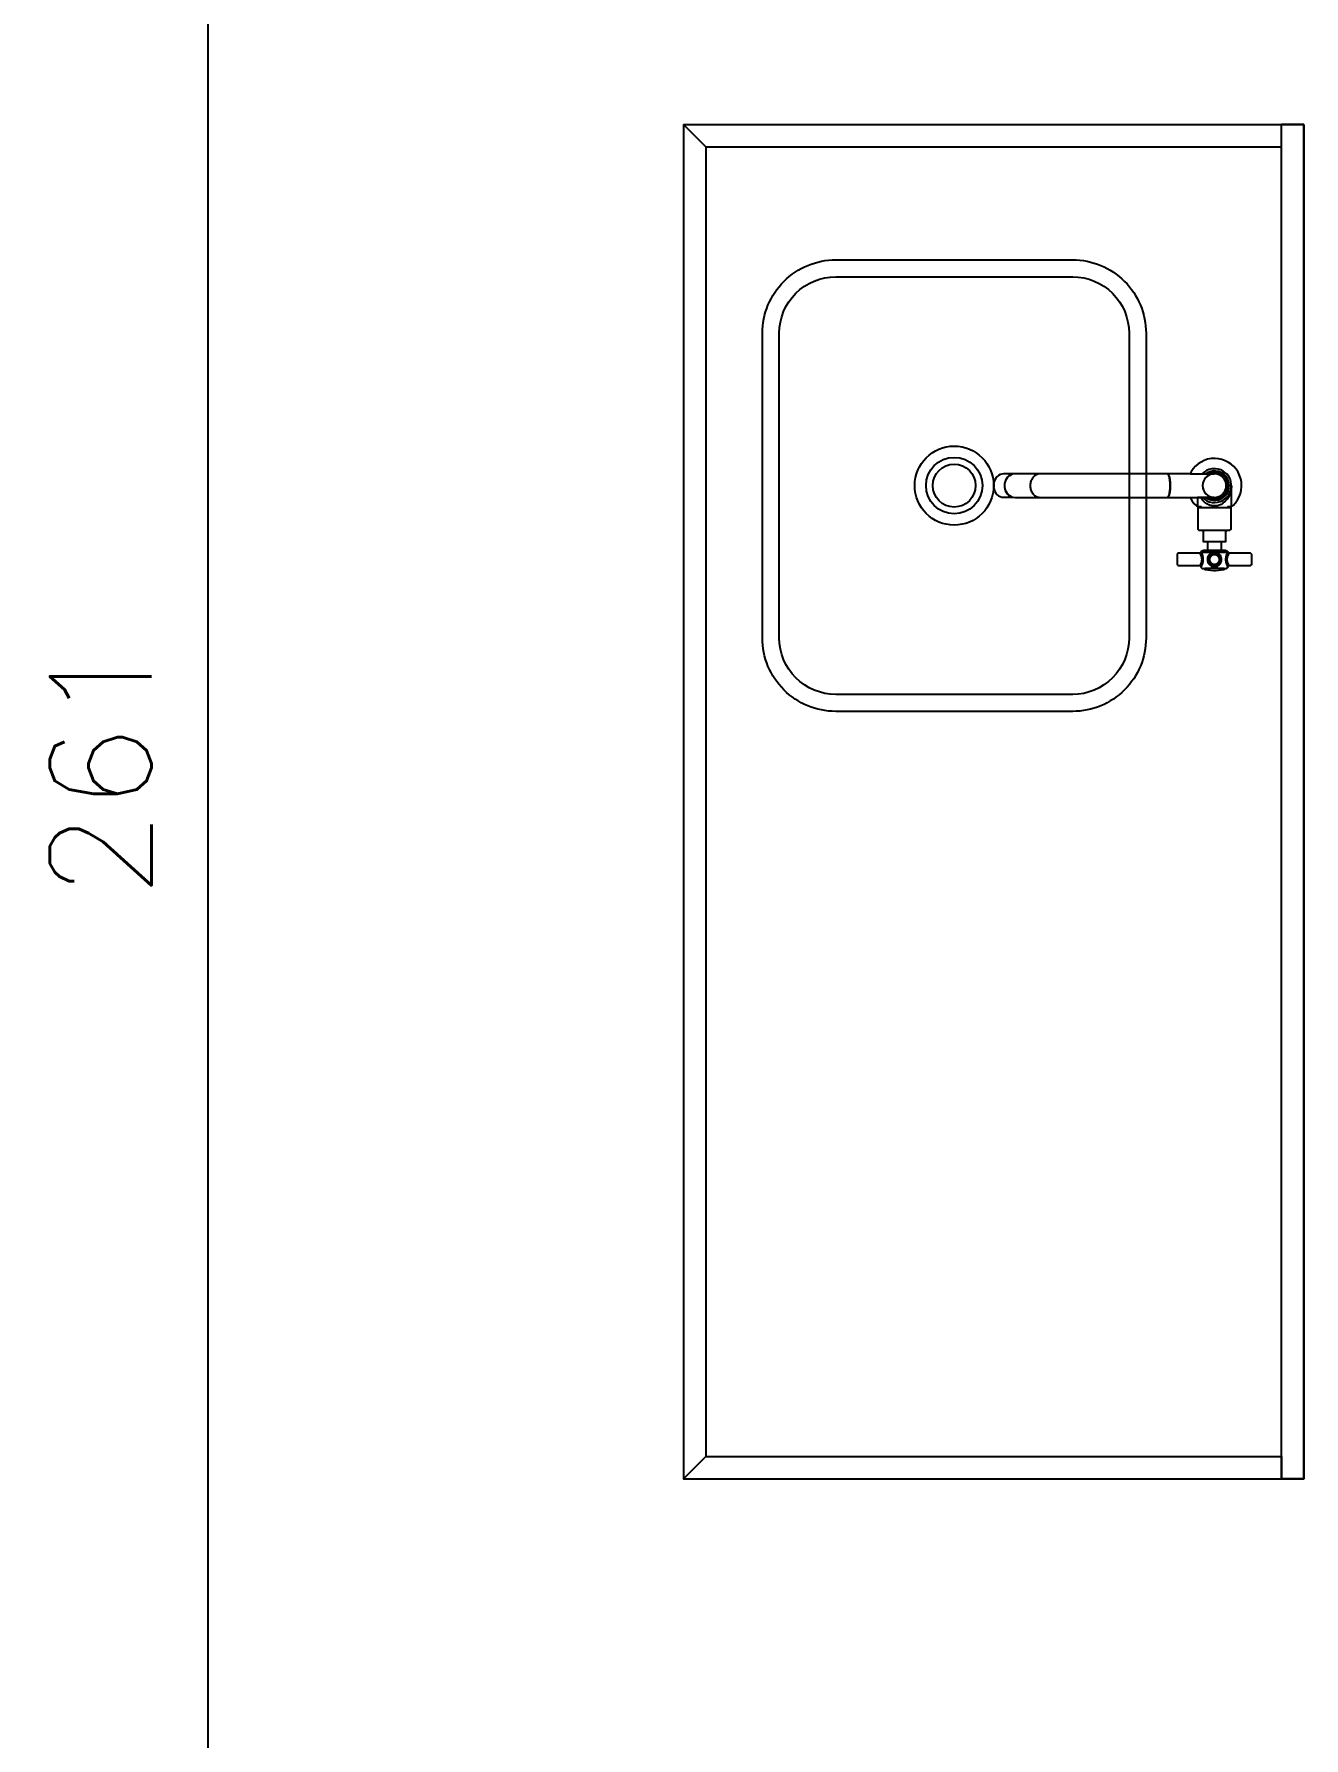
# Model space of a CAD drawing. Extents: x -14651 to 3487, y -4567 to -809.
# Drawn here: x 739.5 to 852, y -1895 to -1744.1 of the extents above; entities that cross this region are included whole.
import ezdxf

# ---------------------------------------------------------------- set-up
doc = ezdxf.new("R2010")
doc.units = 0
doc.header["$LTSCALE"] = 25
for name, color, linetype in [('ALVENARIA NÃO ESTRUTURAL', 242, 'Continuous'), ('COTA', 1, 'Continuous'), ('PROJ', 252, 'Continuous')]:
    doc.layers.add(name, color=color, linetype=linetype)
doc.styles.add('COTA', font='romans.shx')
doc.dimstyles.new('forma', dxfattribs={"dimscale": 5, "dimtxt": 1.8, "dimasz": 0.8, "dimexe": 2, "dimexo": 1, "dimgap": 1, "dimtad": 1, "dimdec": 1, "dimzin": 9, "dimtxsty": 'COTA', "dimblk1": 'DOT', "dimblk2": 'DOT', "dimsah": 1, "dimcen": 0, "dimdle": 1, "dimclrd": 256, "dimclre": 256, "dimclrt": 2, "dimadec": 0, "dimazin": 0, "dimtfac": 1, "dimtdec": 0, "dimtmove": 0, "dimatfit": 3, "dimfxl": 1, "dimtolj": 1, "dimtzin": 0, "dimarcsym": 0})

# ---------------------------------------------------------------- blocks, each defined once
blk = doc.blocks.new('A$C3139355f')
at = {"layer": 'PROJ'}
for points in [[(940.58, -949.77), (942.58, -951.77), (942.58, -1067.77), (940.58, -1069.77)], [(940.58, -949.77), (940.58, -1069.77), (995.58, -1069.77), (995.58, -949.77)], [(940.58, -949.77), (995.58, -949.77)], [(942.58, -951.77), (993.58, -951.77), (993.58, -949.77)], [(995.58, -949.77), (995.58, -1069.77), (993.58, -1069.77), (993.58, -949.77)], [(995.58, -949.77), (993.58, -949.77)], [(969.66, -982.76), (969.52, -982.68), (969.39, -982.57), (969.28, -982.44), (969.19, -982.29), (969.12, -982.13), (969.08, -981.95), (969.07, -981.77), (969.08, -981.59), (969.12, -981.41), (969.19, -981.24), (969.28, -981.09), (969.39, -980.97), (969.52, -980.86), (969.66, -980.78), (969.67, -980.78)], [(985.48, -982.82), (987.58, -982.82), (987.65, -982.82), (987.72, -982.81), (987.78, -982.81), (987.83, -982.8), (987.85, -982.79), (987.88, -982.79), (987.9, -982.79), (987.91, -982.78), (987.93, -982.78), (987.94, -982.77), (987.95, -982.77), (987.97, -982.76), (987.99, -982.76), (988.01, -982.75), (988.03, -982.75), (988.04, -982.74), (988.06, -982.73), (988.08, -982.72), (988.11, -982.71), (988.14, -982.69), (988.17, -982.68), (988.2, -982.66), (988.24, -982.63), (988.29, -982.59), (988.35, -982.55), (988.4, -982.5), (988.45, -982.44), (988.49, -982.39), (988.53, -982.32), (988.57, -982.26), (988.6, -982.19), (988.63, -982.12), (988.65, -982.05), (988.67, -981.97), (988.68, -981.9), (988.69, -981.82), (988.69, -981.74), (988.69, -981.67), (988.67, -981.59), (988.66, -981.52), (988.64, -981.44), (988.61, -981.37), (988.58, -981.3), (988.54, -981.24), (988.5, -981.17), (988.46, -981.11), (988.41, -981.06), (988.37, -981.02), (988.33, -980.98), (988.31, -980.96), (988.3, -980.95), (988.28, -980.94), (988.26, -980.92), (988.25, -980.91), (988.22, -980.9), (988.2, -980.88), (988.18, -980.87), (988.15, -980.86), (988.12, -980.84), (988.09, -980.82), (988.06, -980.81), (987.97, -980.78), (987.88, -980.75), (987.79, -980.74), (987.68, -980.72), (987.58, -980.72)], [(985.48, -980.72), (987.61, -980.72)], [(986.24, -983.72), (989.05, -983.72)], [(986.54, -985.73), (988.75, -985.73)], [(987.03, -986.73), (988.26, -986.73)], [(988.26, -987.51), (987.03, -987.51)], [(988.5, -989.11), (986.79, -989.11)], [(942.58, -1067.77), (993.58, -1067.77), (993.58, -1069.77)]]:
    blk.add_lwpolyline(points, dxfattribs=at)
for points in [[(954.08, -961.77), (975.08, -961.77, -0.414214), (981.58, -968.27), (981.58, -995.27, -0.414214), (975.08, -1001.77), (954.08, -1001.77, -0.414214), (947.58, -995.27), (947.58, -968.27, -0.414214)], [(954.08, -963.27), (975.08, -963.27, -0.414214), (980.08, -968.27), (980.08, -995.27, -0.414214), (975.08, -1000.27), (954.08, -1000.27, -0.414214), (949.08, -995.27), (949.08, -968.27, -0.414214)], [(988.85, -983.72), (988.85, -983.62), (989.15, -983.62), (989.15, -981.8), (989.15, -981.82), (989.14, -981.82), (989.14, -981.65), (989.1, -981.41), (989.03, -981.18), (988.91, -980.96), (988.76, -980.76), (988.58, -980.6), (988.43, -980.49), (988.21, -980.38), (987.98, -980.3), (987.74, -980.27), (987.65, -980.27), (987.4, -980.29), (987.16, -980.35), (986.94, -980.44), (986.86, -980.49), (986.66, -980.63), (986.57, -980.72), (987.59, -980.72), (987.6, -980.72, 0.956818), (987.6, -982.82), (987.58, -982.82, 0.005512), (987.61, -982.82), (987.58, -982.82), (986.14, -982.82), (986.14, -983.62), (986.44, -983.62), (986.44, -983.72)], [(988.82, -987.68, -0.023181), (988.8, -987.71), (987.87, -987.71), (987.82, -987.7), (987.75, -987.68), (987.66, -987.68), (987.57, -987.68), (987.48, -987.69), (987.42, -987.71), (986.49, -987.71, -0.022959), (986.47, -987.68, -0.366689), (986.67, -987.51), (987.03, -987.51), (988.26, -987.51), (988.62, -987.51, -0.366483)], [(988.24, -988.39), (988.25, -988.3), (988.24, -988.22), (988.23, -988.15), (988.21, -988.09), (988.19, -988.04), (988.17, -987.99), (988.14, -987.94), (988.11, -987.9), (988.08, -987.86), (988.02, -987.81), (987.96, -987.76), (987.91, -987.73), (987.87, -987.71), (987.86, -987.75), (987.85, -987.8, 0.192103), (987.44, -987.8), (987.43, -987.76), (987.42, -987.71), (987.37, -987.74), (987.32, -987.76), (987.28, -987.8), (987.24, -987.83), (987.21, -987.87), (987.16, -987.93), (987.11, -988.01), (987.08, -988.1), (987.06, -988.16), (987.05, -988.22), (987.05, -988.27), (987.05, -988.32), (987.05, -988.38), (987.06, -988.46), (987.08, -988.53), (987.1, -988.59), (987.12, -988.64), (987.15, -988.68), (987.18, -988.73), (987.23, -988.79), (987.3, -988.85), (987.38, -988.9), (987.47, -988.94), (987.55, -988.96), (987.61, -988.96), (987.67, -988.96), (987.73, -988.96), (987.78, -988.95), (987.84, -988.93), (987.91, -988.9), (987.97, -988.86), (988.01, -988.83), (988.05, -988.8), (988.08, -988.76), (988.11, -988.72), (988.16, -988.66), (988.2, -988.57), (988.23, -988.48)], [(987.42, -987.81), (987.43, -987.81, 0.017847), (987.39, -987.82), (987.4, -987.82, 0.017789), (987.36, -987.84), (987.37, -987.83, 0.021587), (987.33, -987.86), (987.34, -987.85, 0.027178), (987.29, -987.89), (987.3, -987.88, 0.016694), (987.27, -987.91), (987.27, -987.91, 0.029524), (987.23, -987.95), (987.24, -987.94, 0.024437), (987.2, -987.99), (987.21, -987.98, 0.02481), (987.18, -988.02), (987.18, -988.01, 0.023752), (987.16, -988.06), (987.16, -988.05, 0.022023), (987.14, -988.09), (987.14, -988.08, 0.022441), (987.13, -988.13), (987.13, -988.12, 0.022868), (987.11, -988.17), (987.12, -988.16, 0.020181), (987.11, -988.2), (987.11, -988.19, 0.015814), (987.1, -988.23), (987.1, -988.22, 0.015915), (987.1, -988.26), (987.1, -988.25, 0.025741), (987.09, -988.31), (987.09, -988.3, 0.018498), (987.09, -988.34), (987.09, -988.34, 0.017313), (987.1, -988.37), (987.1, -988.37, 0.018157), (987.1, -988.41), (987.1, -988.4, 0.018149), (987.11, -988.44), (987.11, -988.43, 0.018439), (987.12, -988.47), (987.11, -988.46, 0.018647), (987.13, -988.5), (987.12, -988.49, 0.018581), (987.14, -988.53), (987.14, -988.52, 0.021766), (987.16, -988.57), (987.15, -988.56, 0.026407), (987.18, -988.61), (987.17, -988.6, 0.026609), (987.21, -988.64), (987.2, -988.64, 0.026914), (987.24, -988.68), (987.23, -988.67, 0.025672), (987.27, -988.71), (987.26, -988.71, 0.023779), (987.3, -988.74), (987.29, -988.73, 0.024124), (987.33, -988.77), (987.32, -988.76, 0.024539), (987.37, -988.79), (987.36, -988.78, 0.024082), (987.41, -988.81), (987.4, -988.8, 0.023177), (987.44, -988.83), (987.43, -988.82, 0.023669), (987.48, -988.84), (987.47, -988.84, 0.024126), (987.52, -988.85), (987.51, -988.85, 0.020906), (987.56, -988.86), (987.55, -988.86, 0.015716), (987.59, -988.86), (987.58, -988.86, 0.01579), (987.61, -988.86), (987.61, -988.86, 0.016075), (987.64, -988.86), (987.63, -988.86, 0.016281), (987.67, -988.86), (987.66, -988.86, 0.016316), (987.7, -988.86), (987.69, -988.86, 0.01533), (987.73, -988.86), (987.72, -988.86, 0.013711), (987.75, -988.85), (987.74, -988.86, 0.013749), (987.77, -988.85), (987.77, -988.85, 0.013768), (987.8, -988.84), (987.79, -988.84, 0.015624), (987.82, -988.83), (987.82, -988.84, 0.018303), (987.85, -988.82), (987.85, -988.83, 0.018249), (987.88, -988.81), (987.88, -988.81, 0.018455), (987.91, -988.8), (987.9, -988.8, 0.018647), (987.94, -988.78), (987.93, -988.78, 0.018591), (987.97, -988.76), (987.96, -988.76, 0.021186), (988, -988.74), (987.99, -988.74, 0.025016), (988.03, -988.71), (988.02, -988.71, 0.025258), (988.06, -988.67), (988.05, -988.68, 0.025603), (988.09, -988.64), (988.08, -988.65, 0.024312), (988.11, -988.6), (988.11, -988.61, 0.022281), (988.13, -988.57), (988.13, -988.58, 0.022662), (988.15, -988.53), (988.15, -988.54, 0.023081), (988.16, -988.5), (988.16, -988.51, 0.023127), (988.18, -988.46), (988.17, -988.47, 0.022918), (988.19, -988.42), (988.18, -988.43, 0.020264), (988.19, -988.38), (988.19, -988.39, 0.015918), (988.19, -988.36), (988.19, -988.36, 0.015999), (988.2, -988.33), (988.2, -988.34, 0.556946)], [(988.1, -988.31, 1), (987.19, -988.31, 1)]]:
    blk.add_lwpolyline(points, format="xyb", close=True, dxfattribs=at)
for points in [[(983.57, -982.73), (983.6, -982.67), (983.63, -982.59), (983.65, -982.52), (983.66, -982.46), (983.67, -982.4), (983.68, -982.33), (983.69, -982.26), (983.7, -982.19), (983.71, -982.11), (983.72, -982.03), (983.72, -981.94), (983.72, -981.86), (983.72, -981.77), (983.72, -981.68), (983.72, -981.6), (983.72, -981.51), (983.71, -981.43), (983.7, -981.35), (983.69, -981.28), (983.68, -981.21), (983.67, -981.14), (983.66, -981.08), (983.65, -981.02), (983.63, -980.95), (983.6, -980.87), (983.57, -980.81), (983.55, -980.77), (983.51, -980.73), (983.49, -980.73), (983.51, -980.73), (983.52, -980.75), (983.54, -980.76), (983.55, -980.78), (983.57, -980.8), (983.58, -980.83), (983.59, -980.86), (983.61, -980.89), (983.62, -980.93), (983.64, -980.97), (983.65, -981.02), (983.66, -981.08), (983.67, -981.14), (983.68, -981.21), (983.69, -981.28), (983.7, -981.35), (983.71, -981.43), (983.72, -981.51), (983.72, -981.6), (983.72, -981.68), (983.72, -981.77), (983.72, -981.86), (983.72, -981.94), (983.72, -982.03), (983.71, -982.11), (983.7, -982.19), (983.69, -982.26), (983.68, -982.33), (983.67, -982.4), (983.66, -982.46), (983.65, -982.52), (983.64, -982.57), (983.62, -982.61), (983.61, -982.65), (983.59, -982.68), (983.58, -982.71), (983.57, -982.74), (983.55, -982.76), (983.54, -982.78), (983.52, -982.79), (983.49, -982.82), (983.48, -982.82), (983.51, -982.81), (983.55, -982.77)], [(986.42, -987.85), (986.43, -987.87), (986.44, -987.9), (986.46, -987.93), (986.47, -987.96), (986.49, -988), (986.5, -988.04), (986.51, -988.08), (986.52, -988.11), (986.53, -988.14), (986.53, -988.17), (986.54, -988.2), (986.54, -988.24), (986.54, -988.27), (986.55, -988.3), (986.55, -988.33), (986.55, -988.36), (986.54, -988.38), (986.54, -988.41), (986.54, -988.44), (986.53, -988.48), (986.52, -988.51), (986.51, -988.55), (986.5, -988.59), (986.49, -988.62), (986.47, -988.66), (986.46, -988.69), (986.45, -988.72), (986.45, -988.72), (986.43, -988.75), (986.42, -988.78), (986.41, -988.8), (986.4, -988.81), (986.38, -988.84), (986.38, -988.85), (986.39, -988.83), (986.41, -988.79), (986.44, -988.73), (986.47, -988.67), (986.49, -988.6), (986.52, -988.53), (986.53, -988.46), (986.54, -988.4), (986.55, -988.34), (986.55, -988.28), (986.54, -988.22), (986.53, -988.16), (986.52, -988.09), (986.49, -988.02), (986.46, -987.95), (986.44, -987.89), (986.41, -987.83), (986.4, -987.81), (986.4, -987.83)], [(986.62, -988.48), (986.63, -988.41), (986.63, -988.36), (986.63, -988.31), (986.63, -988.24), (986.62, -988.16), (986.61, -988.09), (986.6, -988.04), (986.59, -987.99), (986.57, -987.92), (986.54, -987.84), (986.52, -987.78), (986.49, -987.72), (986.48, -987.74), (986.49, -987.71), (986.5, -987.72), (986.5, -987.74), (986.51, -987.76), (986.52, -987.79), (986.54, -987.82), (986.55, -987.86), (986.56, -987.9), (986.58, -987.94), (986.59, -987.99), (986.6, -988.04), (986.61, -988.09), (986.62, -988.14), (986.63, -988.18), (986.63, -988.22), (986.63, -988.26), (986.63, -988.31), (986.63, -988.36), (986.63, -988.41), (986.62, -988.46), (986.62, -988.51), (986.61, -988.55), (986.6, -988.59), (986.59, -988.63), (986.58, -988.68), (986.57, -988.72), (986.55, -988.76), (986.54, -988.79), (986.53, -988.83), (986.51, -988.86), (986.5, -988.88), (986.5, -988.9), (986.48, -988.93), (986.48, -988.95), (986.49, -988.92), (986.51, -988.87), (986.53, -988.81), (986.56, -988.74), (986.58, -988.66), (986.61, -988.57)], [(988.9, -988.82), (988.89, -988.8), (988.87, -988.78), (988.86, -988.75), (988.85, -988.73), (988.83, -988.7), (988.82, -988.66), (988.8, -988.63), (988.79, -988.58), (988.78, -988.56), (988.77, -988.53), (988.77, -988.5), (988.76, -988.48), (988.76, -988.45), (988.75, -988.42), (988.75, -988.39), (988.75, -988.37), (988.74, -988.34), (988.74, -988.31), (988.74, -988.28), (988.75, -988.26), (988.75, -988.23), (988.75, -988.19), (988.76, -988.15), (988.77, -988.11), (988.78, -988.07), (988.79, -988.04), (988.8, -988), (988.82, -987.97), (988.83, -987.93), (988.85, -987.9), (988.86, -987.88), (988.87, -987.85), (988.88, -987.84), (988.89, -987.82), (988.9, -987.8), (988.89, -987.8), (988.87, -987.8), (988.86, -987.79), (988.84, -987.78), (988.83, -987.77), (988.82, -987.76), (988.81, -987.74), (988.8, -987.73), (988.8, -987.71), (988.78, -987.76), (988.76, -987.82), (988.73, -987.89), (988.71, -987.97), (988.69, -988.05), (988.67, -988.14), (988.66, -988.24), (988.66, -988.33), (988.66, -988.41), (988.67, -988.48), (988.68, -988.53), (988.69, -988.59), (988.7, -988.64), (988.71, -988.68), (988.73, -988.75), (988.76, -988.82), (988.78, -988.87), (988.8, -988.92), (988.81, -988.94), (988.81, -988.93), (988.8, -988.91), (988.79, -988.89), (988.78, -988.86), (988.77, -988.83), (988.75, -988.8), (988.74, -988.77), (988.73, -988.73), (988.71, -988.68), (988.7, -988.64), (988.69, -988.59), (988.68, -988.53), (988.67, -988.5), (988.67, -988.46), (988.66, -988.43), (988.66, -988.39), (988.66, -988.35), (988.66, -988.31), (988.66, -988.26), (988.66, -988.22), (988.67, -988.17), (988.67, -988.12), (988.68, -988.07), (988.69, -988.03), (988.7, -987.99), (988.71, -987.95), (988.72, -987.91), (988.74, -987.87), (988.75, -987.83), (988.76, -987.8), (988.77, -987.77), (988.78, -987.75), (988.79, -987.73), (988.8, -987.71), (988.81, -987.76), (988.85, -987.79), (988.9, -987.8), (988.88, -987.85), (988.85, -987.89), (988.82, -987.95), (988.8, -988.02), (988.77, -988.09), (988.76, -988.17), (988.75, -988.24), (988.74, -988.3), (988.74, -988.35), (988.75, -988.41), (988.76, -988.47), (988.78, -988.54), (988.8, -988.61), (988.83, -988.68), (988.85, -988.74), (988.88, -988.8)]]:
    blk.add_lwpolyline(points, close=True, dxfattribs=at)
blk.add_polyline3d([(968.95, -982.8, 0), (969.82, -982.8, 0), (969.98, -982.82, 0), (972.23, -982.82, 0), (985.48, -982.82, 0), (985.63, -983.09, 0), (985.82, -983.34, 0), (986.04, -983.56, 0), (986.24, -983.72, 0), (986.17, -983.72, 0), (986.17, -985.63, 0), (986.27, -985.73, 0), (986.54, -985.73, 0), (986.64, -985.83, 0), (986.64, -986.73, 0), (987.03, -986.73, 0), (987.03, -987.51, 0), (986.67, -987.51, 0), (986.47, -987.68, 0), (986.37, -987.76, 0), (984.44, -987.76, 0), (984.34, -987.86, 0), (984.34, -988.76, 0), (984.44, -988.86, 0), (986.37, -988.86, 0), (986.47, -988.96, 0), (986.47, -989.01, 0), (986.57, -989.11, 0), (986.79, -989.11, 0), (986.79, -989.21, 0), (987.56, -989.29, 0), (987.73, -989.29, 0), (988.5, -989.21, 0), (988.5, -989.11, 0), (988.72, -989.11, 0), (988.82, -989.01, 0), (988.82, -988.96, 0), (988.92, -988.86, 0), (990.85, -988.86, 0), (990.95, -988.76, 0), (990.95, -987.86, 0), (990.85, -987.76, 0), (988.92, -987.76, 0), (988.82, -987.68, 0), (988.62, -987.51, 0), (988.26, -987.51, 0), (988.26, -986.73, 0), (988.65, -986.73, 0), (988.65, -985.83, 0), (988.75, -985.73, 0), (989.02, -985.73, 0), (989.12, -985.63, 0), (989.12, -983.72, 0), (989.05, -983.72, 0), (989.29, -983.52, 0), (989.51, -983.29, 0), (989.69, -983.04, 0), (989.83, -982.77, 0), (989.94, -982.48, 0), (990.02, -982.18, 0), (990.05, -981.87, 0), (990.05, -981.77, 0), (990.03, -981.46, 0), (989.97, -981.16, 0), (989.87, -980.86, 0), (989.74, -980.58, 0), (989.57, -980.32, 0), (989.37, -980.09, 0), (989.13, -979.88, 0), (988.88, -979.71, 0), (988.6, -979.56, 0), (988.31, -979.46, 0), (988.01, -979.39, 0), (987.7, -979.37, 0), (987.65, -979.36, 0), (987.34, -979.38, 0), (987.03, -979.44, 0), (986.74, -979.54, 0), (986.46, -979.68, 0), (986.2, -979.85, 0), (985.96, -980.05, 0), (985.76, -980.28, 0), (985.58, -980.54, 0), (985.48, -980.72, 0), (972.23, -980.72, 0), (969.98, -980.72, 0), (969.82, -980.74, 0), (968.95, -980.73, 0), (968.79, -980.75, 0), (968.64, -980.8, 0), (968.5, -980.87, 0), (968.37, -980.98, 0), (968.26, -981.1, 0), (968.17, -981.25, 0), (968.11, -981.42, 0), (968.07, -981.59, 0), (968.05, -981.77, 0), (968.07, -981.95, 0), (968.11, -982.12, 0), (968.17, -982.29, 0), (968.26, -982.43, 0), (968.37, -982.56, 0), (968.5, -982.67, 0), (968.64, -982.74, 0), (968.79, -982.79, 0), (968.95, -982.8, 0)], close=True, dxfattribs=at)
for points in [[(969.71, -980.77, 0), (969.56, -980.83, 0), (969.42, -980.91, 0), (969.3, -981.03, 0), (969.2, -981.16, 0), (969.12, -981.32, 0), (969.06, -981.49, 0), (969.03, -981.67, 0), (969.03, -981.85, 0), (969.06, -982.02, 0), (969.11, -982.19, 0), (969.18, -982.35, 0), (969.28, -982.49, 0), (969.4, -982.61, 0), (969.54, -982.7, 0), (969.68, -982.76, 0), (969.71, -982.77, 0)], [(972.23, -980.72, 0), (972.22, -980.72, 0), (972.14, -980.72, 0), (972.07, -980.74, 0), (971.99, -980.76, 0), (971.92, -980.78, 0), (971.85, -980.82, 0), (971.78, -980.86, 0), (971.71, -980.9, 0), (971.65, -980.96, 0), (971.59, -981.02, 0), (971.54, -981.08, 0), (971.49, -981.15, 0), (971.45, -981.22, 0), (971.41, -981.3, 0), (971.38, -981.38, 0), (971.35, -981.46, 0), (971.33, -981.55, 0), (971.32, -981.64, 0), (971.31, -981.72, 0), (971.31, -981.81, 0), (971.32, -981.9, 0), (971.33, -981.99, 0), (971.35, -982.07, 0), (971.38, -982.16, 0), (971.41, -982.24, 0), (971.45, -982.32, 0), (971.49, -982.39, 0), (971.54, -982.46, 0), (971.59, -982.52, 0), (971.65, -982.58, 0), (971.71, -982.64, 0), (971.78, -982.68, 0), (971.85, -982.72, 0), (971.92, -982.76, 0), (971.99, -982.78, 0), (972.07, -982.8, 0), (972.14, -982.82, 0), (972.22, -982.82, 0), (972.23, -982.82, 0)], [(983.47, -980.72, 0), (983.48, -980.72, 0), (983.49, -980.73, 0), (983.51, -980.73, 0), (983.52, -980.75, 0), (983.54, -980.76, 0), (983.55, -980.78, 0), (983.57, -980.8, 0), (983.58, -980.83, 0), (983.59, -980.86, 0), (983.61, -980.89, 0), (983.62, -980.93, 0), (983.64, -980.97, 0), (983.65, -981.02, 0), (983.66, -981.08, 0), (983.67, -981.14, 0), (983.68, -981.21, 0), (983.69, -981.28, 0), (983.7, -981.35, 0), (983.71, -981.43, 0), (983.72, -981.51, 0), (983.72, -981.6, 0), (983.72, -981.68, 0), (983.72, -981.77, 0), (983.72, -981.86, 0), (983.72, -981.94, 0), (983.72, -982.03, 0), (983.71, -982.11, 0), (983.7, -982.19, 0), (983.69, -982.26, 0), (983.68, -982.33, 0), (983.67, -982.4, 0), (983.66, -982.46, 0), (983.65, -982.52, 0), (983.64, -982.57, 0), (983.62, -982.61, 0), (983.61, -982.65, 0), (983.59, -982.68, 0), (983.58, -982.71, 0), (983.57, -982.74, 0), (983.55, -982.76, 0), (983.54, -982.78, 0), (983.52, -982.79, 0), (983.51, -982.81, 0), (983.49, -982.81, 0), (983.48, -982.82, 0), (983.47, -982.82, 0)], [(986.86, -980.49, 0), (986.66, -980.63, 0), (986.57, -980.72, 0)], [(986.57, -982.82, 0), (986.76, -982.98, 0), (986.96, -983.11, 0), (987.19, -983.2, 0), (987.43, -983.26, 0), (987.67, -983.27, 0), (987.92, -983.25, 0), (988.15, -983.18, 0), (988.38, -983.08, 0), (988.58, -982.95, 0), (988.76, -982.78, 0), (988.91, -982.58, 0), (989.02, -982.37, 0), (989.1, -982.14, 0), (989.14, -981.89, 0), (989.14, -981.65, 0), (989.1, -981.41, 0), (989.03, -981.18, 0), (988.91, -980.96, 0), (988.76, -980.76, 0), (988.58, -980.6, 0), (988.43, -980.49, 0)], [(987.65, -980.27, 0), (987.4, -980.29, 0), (987.16, -980.35, 0), (986.94, -980.44, 0), (986.86, -980.49, 0)], [(988.43, -980.49, 0), (988.21, -980.38, 0), (987.98, -980.3, 0), (987.74, -980.27, 0), (987.65, -980.27, 0)], [(989.15, -981.82, 0), (989.15, -981.83, 0), (989.15, -981.88, 0), (989.14, -981.96, 0), (989.13, -982.06, 0), (989.1, -982.21, 0), (989.06, -982.36, 0), (989.01, -982.52, 0), (988.95, -982.67, 0), (988.86, -982.83, 0), (988.76, -982.98, 0), (988.68, -983.07, 0), (988.6, -983.17, 0), (988.53, -983.23, 0), (988.46, -983.28, 0), (988.39, -983.34, 0), (988.32, -983.38, 0), (988.24, -983.43, 0), (988.16, -983.46, 0), (988.07, -983.5, 0), (987.99, -983.53, 0), (987.9, -983.55, 0), (987.84, -983.56, 0), (987.77, -983.57, 0), (987.71, -983.57, 0), (987.65, -983.57, 0), (987.59, -983.57, 0), (987.53, -983.57, 0), (987.46, -983.56, 0), (987.4, -983.55, 0), (987.34, -983.54, 0), (987.27, -983.52, 0), (987.21, -983.49, 0), (987.14, -983.47, 0), (987.05, -983.42, 0), (986.96, -983.37, 0), (986.86, -983.31, 0), (986.77, -983.23, 0), (986.68, -983.15, 0), (986.6, -983.07, 0), (986.53, -982.97, 0), (986.46, -982.87, 0), (986.42, -982.82, 0)], [(986.37, -988.86, 0), (986.37, -988.86, 0), (986.37, -988.86, 0), (986.37, -988.86, 0), (986.38, -988.85, 0), (986.38, -988.84, 0), (986.39, -988.83, 0), (986.39, -988.82, 0), (986.4, -988.81, 0), (986.41, -988.8, 0), (986.42, -988.78, 0), (986.43, -988.75, 0), (986.45, -988.72, 0), (986.45, -988.72, 0), (986.46, -988.69, 0), (986.47, -988.66, 0), (986.49, -988.62, 0), (986.5, -988.59, 0), (986.51, -988.55, 0), (986.52, -988.51, 0), (986.53, -988.48, 0), (986.54, -988.44, 0), (986.54, -988.41, 0), (986.54, -988.38, 0), (986.55, -988.36, 0), (986.55, -988.33, 0), (986.55, -988.3, 0), (986.54, -988.27, 0), (986.54, -988.24, 0), (986.54, -988.2, 0), (986.53, -988.17, 0), (986.53, -988.14, 0), (986.52, -988.11, 0), (986.51, -988.08, 0), (986.5, -988.04, 0), (986.49, -988, 0), (986.47, -987.96, 0), (986.46, -987.93, 0), (986.44, -987.9, 0), (986.43, -987.87, 0), (986.42, -987.85, 0), (986.4, -987.83, 0), (986.4, -987.81, 0), (986.39, -987.8, 0)], [(986.39, -987.8, 0), (986.41, -987.8, 0), (986.43, -987.8, 0), (986.44, -987.79, 0), (986.46, -987.78, 0), (986.47, -987.77, 0), (986.48, -987.75, 0), (986.48, -987.74, 0), (986.49, -987.72, 0), (986.49, -987.71, 0)], [(986.49, -987.71, 0), (986.5, -987.72, 0), (986.5, -987.74, 0), (986.51, -987.76, 0), (986.52, -987.79, 0), (986.54, -987.82, 0), (986.55, -987.86, 0), (986.56, -987.9, 0), (986.58, -987.94, 0), (986.59, -987.99, 0), (986.6, -988.04, 0), (986.61, -988.09, 0), (986.62, -988.14, 0), (986.63, -988.18, 0), (986.63, -988.22, 0), (986.63, -988.26, 0), (986.63, -988.31, 0), (986.63, -988.36, 0), (986.63, -988.41, 0), (986.62, -988.46, 0), (986.62, -988.51, 0), (986.61, -988.55, 0), (986.6, -988.59, 0), (986.59, -988.63, 0), (986.58, -988.68, 0), (986.57, -988.72, 0), (986.55, -988.76, 0), (986.54, -988.79, 0), (986.53, -988.83, 0), (986.51, -988.86, 0), (986.5, -988.88, 0), (986.5, -988.9, 0), (986.49, -988.91, 0), (986.48, -988.93, 0), (986.48, -988.94, 0), (986.48, -988.95, 0), (986.47, -988.96, 0), (986.47, -988.96, 0), (986.47, -988.96, 0), (986.47, -988.96, 0)], [(987.87, -987.71, 0), (987.9, -987.72, 0), (987.92, -987.73, 0), (987.94, -987.75, 0), (987.97, -987.76, 0), (988, -987.79, 0), (988.04, -987.82, 0), (988.08, -987.86, 0), (988.11, -987.9, 0), (988.14, -987.94, 0), (988.17, -987.99, 0), (988.19, -988.04, 0), (988.21, -988.09, 0), (988.22, -988.13, 0), (988.23, -988.16, 0), (988.24, -988.2, 0), (988.24, -988.24, 0), (988.24, -988.28, 0), (988.25, -988.31, 0), (988.24, -988.36, 0), (988.24, -988.41, 0), (988.23, -988.46, 0), (988.22, -988.51, 0), (988.2, -988.55, 0), (988.19, -988.59, 0), (988.17, -988.64, 0), (988.14, -988.68, 0), (988.11, -988.72, 0), (988.08, -988.76, 0), (988.05, -988.8, 0), (988.01, -988.83, 0), (987.98, -988.85, 0), (987.95, -988.87, 0), (987.92, -988.89, 0), (987.89, -988.91, 0), (987.86, -988.92, 0), (987.82, -988.93, 0), (987.8, -988.94, 0), (987.77, -988.95, 0), (987.75, -988.95, 0), (987.72, -988.96, 0), (987.69, -988.96, 0), (987.66, -988.96, 0), (987.63, -988.96, 0), (987.6, -988.96, 0), (987.57, -988.96, 0), (987.54, -988.95, 0), (987.49, -988.94, 0), (987.45, -988.93, 0), (987.41, -988.91, 0), (987.36, -988.89, 0), (987.32, -988.86, 0), (987.29, -988.84, 0), (987.25, -988.8, 0), (987.22, -988.77, 0), (987.18, -988.73, 0), (987.15, -988.68, 0), (987.12, -988.64, 0), (987.1, -988.59, 0), (987.08, -988.53, 0), (987.07, -988.48, 0), (987.06, -988.44, 0), (987.05, -988.4, 0), (987.05, -988.37, 0), (987.05, -988.32, 0), (987.05, -988.27, 0), (987.05, -988.22, 0), (987.06, -988.16, 0), (987.07, -988.12, 0), (987.09, -988.08, 0), (987.1, -988.03, 0), (987.12, -987.99, 0), (987.15, -987.95, 0), (987.18, -987.91, 0), (987.21, -987.87, 0), (987.24, -987.83, 0), (987.28, -987.8, 0), (987.32, -987.76, 0), (987.35, -987.75, 0), (987.38, -987.73, 0), (987.42, -987.71, 0)], [(987.43, -987.8, 0), (987.41, -987.82, 0), (987.38, -987.83, 0), (987.35, -987.85, 0), (987.31, -987.87, 0), (987.27, -987.9, 0), (987.27, -987.91, 0), (987.24, -987.94, 0), (987.22, -987.97, 0), (987.19, -988, 0), (987.17, -988.04, 0), (987.15, -988.07, 0), (987.13, -988.11, 0), (987.12, -988.15, 0), (987.11, -988.19, 0), (987.1, -988.21, 0), (987.1, -988.24, 0), (987.1, -988.27, 0), (987.09, -988.3, 0), (987.09, -988.31, 0)], [(987.09, -988.31, 0), (987.09, -988.33, 0), (987.1, -988.36, 0), (987.1, -988.39, 0), (987.1, -988.42, 0), (987.11, -988.45, 0), (987.12, -988.48, 0), (987.13, -988.51, 0), (987.15, -988.54, 0), (987.17, -988.59, 0), (987.19, -988.63, 0), (987.22, -988.66, 0), (987.25, -988.7, 0), (987.28, -988.73, 0), (987.31, -988.75, 0), (987.35, -988.78, 0), (987.39, -988.8, 0), (987.42, -988.82, 0), (987.46, -988.83, 0), (987.5, -988.85, 0), (987.55, -988.85, 0), (987.57, -988.86, 0), (987.6, -988.86, 0), (987.63, -988.86, 0), (987.66, -988.86, 0), (987.69, -988.86, 0), (987.71, -988.86, 0), (987.74, -988.86, 0), (987.76, -988.85, 0), (987.78, -988.85, 0), (987.81, -988.84, 0), (987.84, -988.83, 0), (987.87, -988.82, 0), (987.9, -988.8, 0), (987.93, -988.79, 0), (987.95, -988.77, 0), (987.98, -988.75, 0), (988.01, -988.72, 0), (988.05, -988.69, 0), (988.08, -988.66, 0), (988.1, -988.62, 0), (988.12, -988.59, 0), (988.14, -988.55, 0), (988.16, -988.52, 0), (988.17, -988.48, 0), (988.18, -988.44, 0), (988.19, -988.4, 0), (988.19, -988.37, 0), (988.2, -988.34, 0), (988.2, -988.31, 0), (988.2, -988.31, 0)], [(987.42, -987.71, 0), (987.46, -987.7, 0), (987.5, -987.69, 0), (987.55, -987.68, 0), (987.59, -987.68, 0), (987.63, -987.68, 0), (987.68, -987.68, 0), (987.73, -987.68, 0), (987.77, -987.69, 0), (987.82, -987.7, 0), (987.87, -987.71, 0)], [(987.42, -987.71, 0), (987.42, -987.73, 0), (987.43, -987.74, 0), (987.43, -987.76, 0), (987.43, -987.77, 0), (987.44, -987.78, 0), (987.44, -987.79, 0), (987.44, -987.8, 0), (987.44, -987.8, 0), (987.43, -987.8, 0)], [(987.86, -987.8, 0), (987.85, -987.8, 0), (987.85, -987.8, 0), (987.85, -987.79, 0), (987.85, -987.78, 0), (987.86, -987.77, 0), (987.86, -987.75, 0), (987.87, -987.74, 0), (987.87, -987.72, 0), (987.87, -987.71, 0)], [(988.82, -988.96, 0), (988.82, -988.96, 0), (988.82, -988.96, 0), (988.82, -988.95, 0), (988.81, -988.94, 0), (988.81, -988.93, 0), (988.8, -988.91, 0), (988.79, -988.89, 0), (988.78, -988.86, 0), (988.77, -988.83, 0), (988.75, -988.8, 0), (988.74, -988.77, 0), (988.73, -988.73, 0), (988.71, -988.68, 0), (988.7, -988.64, 0), (988.69, -988.59, 0), (988.68, -988.53, 0), (988.67, -988.5, 0), (988.67, -988.46, 0), (988.66, -988.43, 0), (988.66, -988.39, 0), (988.66, -988.35, 0), (988.66, -988.31, 0), (988.66, -988.26, 0), (988.66, -988.22, 0), (988.67, -988.17, 0), (988.67, -988.12, 0), (988.68, -988.07, 0), (988.69, -988.03, 0), (988.7, -987.99, 0), (988.71, -987.95, 0), (988.72, -987.91, 0), (988.74, -987.87, 0), (988.75, -987.83, 0), (988.76, -987.8, 0), (988.77, -987.77, 0), (988.78, -987.75, 0), (988.79, -987.73, 0), (988.8, -987.71, 0)], [(988.9, -987.8, 0), (988.89, -987.82, 0), (988.88, -987.84, 0), (988.87, -987.85, 0), (988.86, -987.88, 0), (988.85, -987.9, 0), (988.83, -987.93, 0), (988.82, -987.97, 0), (988.8, -988, 0), (988.79, -988.04, 0), (988.78, -988.07, 0), (988.77, -988.11, 0), (988.76, -988.15, 0), (988.75, -988.19, 0), (988.75, -988.23, 0), (988.75, -988.26, 0), (988.74, -988.28, 0), (988.74, -988.31, 0), (988.74, -988.34, 0), (988.75, -988.37, 0), (988.75, -988.39, 0), (988.75, -988.42, 0), (988.76, -988.45, 0), (988.76, -988.48, 0), (988.77, -988.5, 0), (988.77, -988.53, 0), (988.78, -988.56, 0), (988.79, -988.58, 0), (988.8, -988.63, 0), (988.82, -988.66, 0), (988.83, -988.7, 0), (988.85, -988.73, 0), (988.86, -988.75, 0), (988.87, -988.78, 0), (988.89, -988.8, 0), (988.9, -988.82, 0), (988.9, -988.83, 0), (988.91, -988.84, 0), (988.92, -988.85, 0), (988.92, -988.86, 0), (988.92, -988.86, 0), (988.92, -988.86, 0)], [(988.8, -987.71, 0), (988.8, -987.73, 0), (988.81, -987.74, 0), (988.82, -987.76, 0), (988.83, -987.77, 0), (988.84, -987.78, 0), (988.86, -987.79, 0), (988.87, -987.8, 0), (988.89, -987.8, 0), (988.9, -987.8, 0)]]:
    blk.add_polyline3d(points, dxfattribs=at)
for centre, radius in [((964.58, -981.77), 3.5), ((964.58, -981.77), 2.5), ((964.58, -981.77), 1.9), ((987.65, -988.31), 0.551), ((987.65, -988.31), 0.451)]:
    blk.add_circle(centre, radius, dxfattribs=at)
for centre, radius, start, end in [((987.65, -981.77), 1.05, 91.7501, 268.7731), ((987.65, -981.77), 1.3, 233.7744, 126.2239), ((987.65, -981.77), 1.2, 240.8871, 119.1104), ((986.7, -987.63), 0.352, 202.2747, 209.856), ((986.84, -987.48), 0.419, 208.4382, 213.6982), ((987.65, -988.31), 0.551, 67.5302, 112.479), ((987.65, -988.31), 0.551, 0.0005, 67.5122), ((988.45, -987.48), 0.416, 326.2686, 331.5782), ((988.59, -987.63), 0.352, 330.1276, 337.7217)]:
    blk.add_arc(centre, radius, start, end, dxfattribs=at)
blk = doc.blocks.new('_Dot')
at = {"color": 0, "linetype": 'ByBlock', "lineweight": -2}
blk.add_line((-0.5, 0), (-1, 0), dxfattribs=at)
at = {"color": 0, "linetype": 'ByBlock', "const_width": 0.5}
blk.add_lwpolyline([(-0.25, 0, 1), (0.25, 0, 1)], format="xyb", close=True, dxfattribs=at)
blk = doc.blocks.new('*D153')
at = {"layer": 'COTA', "lineweight": -2, "transparency": 16777216}
for p, q in [((759.87, -1678.6), (764.87, -1678.6)), ((754.87, -1682.6), (754.87, -1935.6)), ((793.52, -1939.6), (744.87, -1939.6))]:
    blk.add_line(p, q, dxfattribs=at)
at = {"layer": 'Defpoints', "color": 0, "transparency": 16777216}
for p in [(754.87, -1678.6), (754.87, -1939.6), (798.52, -1939.6)]:
    blk.add_point(p, dxfattribs=at)
at = {"layer": 'COTA', "lineweight": -2, "transparency": 16777216, "xscale": 4, "yscale": 4, "zscale": 4}
for p, rotation in [((754.87, -1678.6), 90), ((754.87, -1939.6), 270)]:
    blk.add_blockref('_Dot', p, dxfattribs=dict(at, rotation=rotation))
at = {"layer": 'COTA', "color": 2, "transparency": 16777216, "insert": (745.37, -1809.1), "char_height": 9, "attachment_point": 5, "rotation": 90, "style": 'COTA'}
blk.add_mtext('\\A1;261 ', dxfattribs=at)

msp = doc.modelspace()

# ---------------------------------------------------------------- block references
at = {"layer": 'ALVENARIA NÃO ESTRUTURAL'}
msp.add_blockref('A$C3139355f', (-143.56, -802.33), dxfattribs=at)

# ---------------------------------------------------------------- dimensions: what is measured, and where the dimension line sits
at = {"layer": 'COTA'}
dim = msp.add_linear_dim(base=(754.87, -1939.6), p1=(754.87, -1678.6), p2=(798.52, -1939.6), angle=90, dimstyle='forma', override={"dimpost": ' ', "dimtmove": 1}, dxfattribs=at)
dim.commit()
dim.dimension.update_dxf_attribs({"geometry": '*D153', "text_midpoint": (745.37, -1809.1)})

doc.saveas('drawing.dxf')
